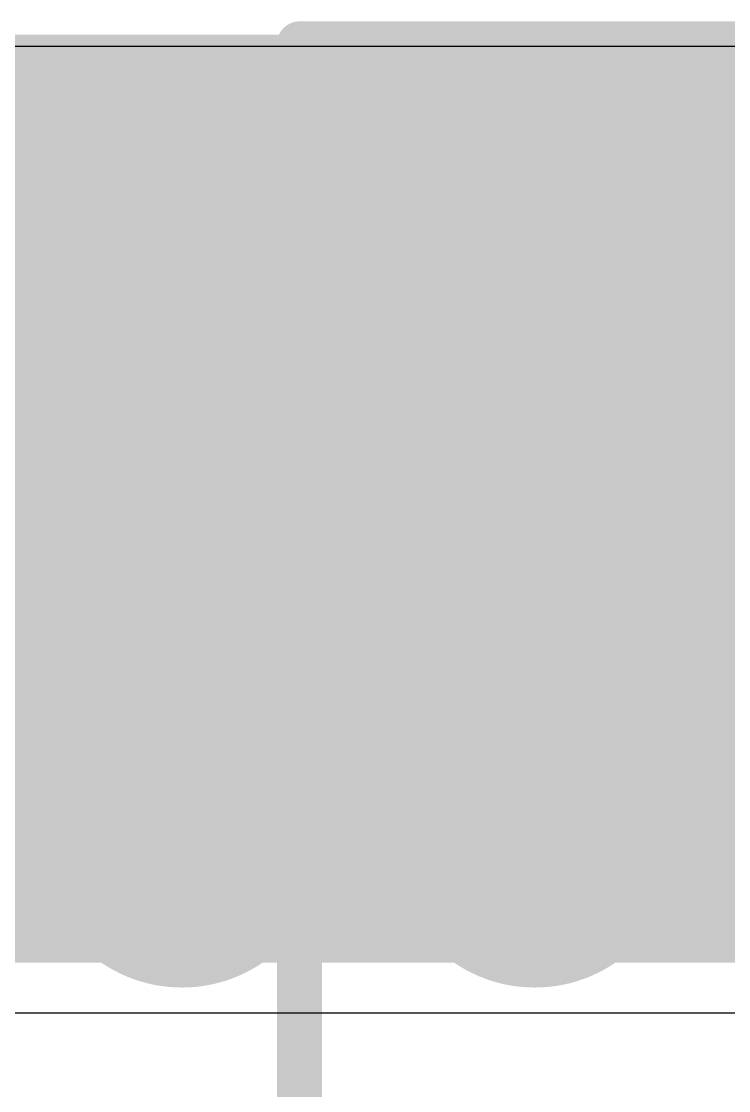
# Model space of a CAD drawing. Header units: inches. Extents: x -4 to 5258, y -4 to 5281.
# Drawn here: x 70.502 to 72.487, y 24.341 to 27.341 of the extents above; entities that cross this region are included whole.
import ezdxf

# ---------------------------------------------------------------- set-up
doc = ezdxf.new("R2010")
doc.units = ezdxf.units.IN
for name, color, linetype in [('Bottom Layer', 5, 'Continuous'), ('Bottom Solder', 6, 'Continuous'), ('Drill Drawing', 1, 'Continuous'), ('Layer 1', 16, 'Continuous'), ('Layer 2', 76, 'Continuous'), ('Top Layer', 1, 'Continuous'), ('Top Overlay', 2, 'Continuous'), ('Top Paste', 8, 'Continuous'), ('Top Solder', 216, 'Continuous'), ('Via Holes', 16, 'Continuous')]:
    doc.layers.add(name, color=color, linetype=linetype)

# ---------------------------------------------------------------- blocks, each defined once
blk = doc.blocks.new('RES_2010_67')
at = {"layer": 'Top Layer'}
blk.add_hatch(color=1, dxfattribs=at).paths.add_polyline_path([(-2.8, 1.4), (-1.9, 1.4), (-1.9, -1.4), (-2.8, -1.4)])
at = {"layer": 'Top Paste'}
blk.add_hatch(color=8, dxfattribs=at).paths.add_polyline_path([(-2.8, 1.4), (-1.9, 1.4), (-1.9, -1.4), (-2.8, -1.4)])
at = {"layer": 'Top Solder'}
blk.add_hatch(color=216, dxfattribs=at).paths.add_polyline_path([(-2.9016, 1.5016), (-1.7984, 1.5016), (-1.7984, -1.5016), (-2.9016, -1.5016)])
at = {"layer": 'Top Overlay'}
for points in [[(-2.921, -1.524, 0.127, 0.127, 0), (-2.921, 1.524, 0.127, 0.127, 0)], [(2.921, -1.524, 0.127, 0.127, 0), (-2.921, -1.524, 0.127, 0.127, 0)]]:
    blk.add_lwpolyline(points, format="xyseb", dxfattribs=at)
blk.add_lwpolyline([(-2.9527, -1.524, 0.0635, 0.0635, 1), (-2.8893, -1.524, 0.0635, 0.0635, 1)], format="xyseb", close=True, dxfattribs=at)
blk.add_lwpolyline([(-2.9527, -1.524, 0.0635, 0.0635, 1), (-2.8893, -1.524, 0.0635, 0.0635, 1)], format="xyseb", close=True, dxfattribs=at)

msp = doc.modelspace()

# ---------------------------------------------------------------- hatches: boundary and pattern name
at = {"layer": 'Bottom Layer'}
h = msp.add_hatch(color=5, dxfattribs=at)
edge = h.paths.add_edge_path()
edge.add_arc((70.9525, 26.7589), 0.3, 0, 360)
h = msp.add_hatch(color=5, dxfattribs=at)
edge = h.paths.add_edge_path()
edge.add_arc((70.9525, 25.8953), 0.3, 0, 360)
h = msp.add_hatch(color=5, dxfattribs=at)
edge = h.paths.add_edge_path()
edge.add_arc((71.9431, 25.8953), 0.3, 0, 360)
h = msp.add_hatch(color=5, dxfattribs=at)
edge = h.paths.add_edge_path()
edge.add_arc((70.9525, 25.0317), 0.3, 0, 360)
h = msp.add_hatch(color=5, dxfattribs=at)
edge = h.paths.add_edge_path()
edge.add_arc((71.9431, 25.0317), 0.3, 0, 360)
at = {"layer": 'Bottom Solder'}
h = msp.add_hatch(color=6, dxfattribs=at)
edge = h.paths.add_edge_path()
edge.add_arc((70.9525, 26.7589), 0.4016, 0, 360)
h = msp.add_hatch(color=6, dxfattribs=at)
edge = h.paths.add_edge_path()
edge.add_arc((70.9525, 25.8953), 0.4016, 0, 360)
h = msp.add_hatch(color=6, dxfattribs=at)
edge = h.paths.add_edge_path()
edge.add_arc((71.9431, 25.8953), 0.4016, 0, 360)
h = msp.add_hatch(color=6, dxfattribs=at)
edge = h.paths.add_edge_path()
edge.add_arc((70.9525, 25.0317), 0.4016, 0, 360)
h = msp.add_hatch(color=6, dxfattribs=at)
edge = h.paths.add_edge_path()
edge.add_arc((71.9431, 25.0317), 0.4016, 0, 360)
at = {"layer": 'Layer 1'}
h = msp.add_hatch(color=16, dxfattribs=at)
edge = h.paths.add_edge_path()
edge.add_arc((70.9525, 26.7589), 0.3, 0, 360)
h = msp.add_hatch(color=16, dxfattribs=at)
edge = h.paths.add_edge_path()
edge.add_arc((70.9525, 25.8953), 0.3, 0, 360)
h = msp.add_hatch(color=16, dxfattribs=at)
edge = h.paths.add_edge_path()
edge.add_arc((71.9431, 25.8953), 0.3, 0, 360)
h = msp.add_hatch(color=16, dxfattribs=at)
edge = h.paths.add_edge_path()
edge.add_arc((70.9525, 25.0317), 0.3, 0, 360)
h = msp.add_hatch(color=16, dxfattribs=at)
edge = h.paths.add_edge_path()
edge.add_arc((71.9431, 25.0317), 0.3, 0, 360)
at = {"layer": 'Layer 2'}
h = msp.add_hatch(color=76, dxfattribs=at)
edge = h.paths.add_edge_path()
edge.add_arc((70.9525, 26.7589), 0.3, 0, 360)
h = msp.add_hatch(color=76, dxfattribs=at)
edge = h.paths.add_edge_path()
edge.add_arc((70.9525, 25.8953), 0.3, 0, 360)
h = msp.add_hatch(color=76, dxfattribs=at)
edge = h.paths.add_edge_path()
edge.add_arc((71.9431, 25.8953), 0.3, 0, 360)
h = msp.add_hatch(color=76, dxfattribs=at)
edge = h.paths.add_edge_path()
edge.add_arc((70.9525, 25.0317), 0.3, 0, 360)
h = msp.add_hatch(color=76, dxfattribs=at)
edge = h.paths.add_edge_path()
edge.add_arc((71.9431, 25.0317), 0.3, 0, 360)
at = {"layer": 'Top Layer'}
msp.add_hatch(color=1, dxfattribs=at).paths.add_polyline_path([(75.4327, 27.3033), (70.1927, 27.3033), (70.1927, 24.7002), (75.4327, 24.7002)])
h = msp.add_hatch(color=1, dxfattribs=at)
edge = h.paths.add_edge_path()
edge.add_arc((70.9525, 26.7589), 0.3, 0, 360)
h = msp.add_hatch(color=1, dxfattribs=at)
edge = h.paths.add_edge_path()
edge.add_arc((70.9525, 25.8953), 0.3, 0, 360)
h = msp.add_hatch(color=1, dxfattribs=at)
edge = h.paths.add_edge_path()
edge.add_arc((71.9431, 25.8953), 0.3, 0, 360)
h = msp.add_hatch(color=1, dxfattribs=at)
edge = h.paths.add_edge_path()
edge.add_arc((70.9525, 25.0317), 0.3, 0, 360)
h = msp.add_hatch(color=1, dxfattribs=at)
edge = h.paths.add_edge_path()
edge.add_arc((71.9431, 25.0317), 0.3, 0, 360)
at = {"layer": 'Top Solder'}
h = msp.add_hatch(color=216, dxfattribs=at)
edge = h.paths.add_edge_path()
edge.add_arc((70.9525, 26.7589), 0.4016, 0, 360)
h = msp.add_hatch(color=216, dxfattribs=at)
edge = h.paths.add_edge_path()
edge.add_arc((70.9525, 25.8953), 0.4016, 0, 360)
h = msp.add_hatch(color=216, dxfattribs=at)
edge = h.paths.add_edge_path()
edge.add_arc((71.9431, 25.8953), 0.4016, 0, 360)
h = msp.add_hatch(color=216, dxfattribs=at)
edge = h.paths.add_edge_path()
edge.add_arc((70.9525, 25.0317), 0.4016, 0, 360)
h = msp.add_hatch(color=216, dxfattribs=at)
edge = h.paths.add_edge_path()
edge.add_arc((71.9431, 25.0317), 0.4016, 0, 360)
at = {"layer": 'Via Holes'}
h = msp.add_hatch(color=7, dxfattribs=at)
edge = h.paths.add_edge_path()
edge.add_arc((70.9525, 26.7589), 0.15, 0, 360)
h = msp.add_hatch(color=7, dxfattribs=at)
edge = h.paths.add_edge_path()
edge.add_arc((70.9525, 25.8953), 0.15, 0, 360)
h = msp.add_hatch(color=7, dxfattribs=at)
edge = h.paths.add_edge_path()
edge.add_arc((71.9431, 25.8953), 0.15, 0, 360)
h = msp.add_hatch(color=7, dxfattribs=at)
edge = h.paths.add_edge_path()
edge.add_arc((70.9525, 25.0317), 0.15, 0, 360)
h = msp.add_hatch(color=7, dxfattribs=at)
edge = h.paths.add_edge_path()
edge.add_arc((71.9431, 25.0317), 0.15, 0, 360)

# ---------------------------------------------------------------- linework, layer by layer
at = {"layer": 'Drill Drawing'}
for points in [[(70.8255, 26.8859, 0.0508, 0.0508, 0), (70.8255, 27.0129, 0.0508, 0.0508, 0)], [(70.8255, 27.0129, 0.0508, 0.0508, 0), (71.0795, 27.0129, 0.0508, 0.0508, 0)], [(71.0795, 26.8859, 0.0508, 0.0508, 0), (71.0795, 27.0129, 0.0508, 0.0508, 0)], [(70.6985, 26.6319, 0.0508, 0.0508, 0), (70.6985, 26.8859, 0.0508, 0.0508, 0)], [(70.6985, 26.8859, 0.0508, 0.0508, 0), (70.8255, 26.8859, 0.0508, 0.0508, 0)], [(70.8763, 26.8351, 0.0508, 0.0508, 0), (70.8763, 26.9113, 0.0508, 0.0508, 0)], [(70.8763, 26.9113, 0.0508, 0.0508, 0), (71.0287, 26.9113, 0.0508, 0.0508, 0)], [(71.0287, 26.8351, 0.0508, 0.0508, 0), (71.0287, 26.9113, 0.0508, 0.0508, 0)], [(71.0795, 26.8859, 0.0508, 0.0508, 0), (71.2065, 26.8859, 0.0508, 0.0508, 0)], [(71.2065, 26.6319, 0.0508, 0.0508, 0), (71.2065, 26.8859, 0.0508, 0.0508, 0)], [(70.8001, 26.6827, 0.0508, 0.0508, 0), (70.8001, 26.8351, 0.0508, 0.0508, 0)], [(70.8001, 26.8351, 0.0508, 0.0508, 0), (70.8763, 26.8351, 0.0508, 0.0508, 0)], [(71.0287, 26.8351, 0.0508, 0.0508, 0), (71.1049, 26.8351, 0.0508, 0.0508, 0)], [(71.1049, 26.6827, 0.0508, 0.0508, 0), (71.1049, 26.8351, 0.0508, 0.0508, 0)], [(70.8001, 26.6827, 0.0508, 0.0508, 0), (70.8763, 26.6827, 0.0508, 0.0508, 0)], [(70.8763, 26.6065, 0.0508, 0.0508, 0), (70.8763, 26.6827, 0.0508, 0.0508, 0)], [(71.0287, 26.6827, 0.0508, 0.0508, 0), (71.1049, 26.6827, 0.0508, 0.0508, 0)], [(71.0287, 26.6065, 0.0508, 0.0508, 0), (71.0287, 26.6827, 0.0508, 0.0508, 0)], [(70.6985, 26.6319, 0.0508, 0.0508, 0), (70.8255, 26.6319, 0.0508, 0.0508, 0)], [(70.8255, 26.5049, 0.0508, 0.0508, 0), (70.8255, 26.6319, 0.0508, 0.0508, 0)], [(71.0795, 26.6319, 0.0508, 0.0508, 0), (71.2065, 26.6319, 0.0508, 0.0508, 0)], [(71.0795, 26.5049, 0.0508, 0.0508, 0), (71.0795, 26.6319, 0.0508, 0.0508, 0)], [(70.8763, 26.6065, 0.0508, 0.0508, 0), (71.0287, 26.6065, 0.0508, 0.0508, 0)], [(70.8255, 26.5049, 0.0508, 0.0508, 0), (71.0795, 26.5049, 0.0508, 0.0508, 0)], [(70.8255, 26.0223, 0.0508, 0.0508, 0), (70.8255, 26.1493, 0.0508, 0.0508, 0)], [(70.8255, 26.1493, 0.0508, 0.0508, 0), (71.0795, 26.1493, 0.0508, 0.0508, 0)], [(71.0795, 26.0223, 0.0508, 0.0508, 0), (71.0795, 26.1493, 0.0508, 0.0508, 0)], [(71.8161, 26.0223, 0.0508, 0.0508, 0), (71.8161, 26.1493, 0.0508, 0.0508, 0)], [(71.8161, 26.1493, 0.0508, 0.0508, 0), (72.0701, 26.1493, 0.0508, 0.0508, 0)], [(72.0701, 26.0223, 0.0508, 0.0508, 0), (72.0701, 26.1493, 0.0508, 0.0508, 0)], [(70.8763, 25.9715, 0.0508, 0.0508, 0), (70.8763, 26.0477, 0.0508, 0.0508, 0)], [(70.8763, 26.0477, 0.0508, 0.0508, 0), (71.0287, 26.0477, 0.0508, 0.0508, 0)], [(71.0287, 25.9715, 0.0508, 0.0508, 0), (71.0287, 26.0477, 0.0508, 0.0508, 0)], [(71.8669, 25.9715, 0.0508, 0.0508, 0), (71.8669, 26.0477, 0.0508, 0.0508, 0)], [(71.8669, 26.0477, 0.0508, 0.0508, 0), (72.0193, 26.0477, 0.0508, 0.0508, 0)], [(72.0193, 25.9715, 0.0508, 0.0508, 0), (72.0193, 26.0477, 0.0508, 0.0508, 0)], [(70.6985, 25.7683, 0.0508, 0.0508, 0), (70.6985, 26.0223, 0.0508, 0.0508, 0)], [(70.6985, 26.0223, 0.0508, 0.0508, 0), (70.8255, 26.0223, 0.0508, 0.0508, 0)], [(71.0795, 26.0223, 0.0508, 0.0508, 0), (71.2065, 26.0223, 0.0508, 0.0508, 0)], [(71.2065, 25.7683, 0.0508, 0.0508, 0), (71.2065, 26.0223, 0.0508, 0.0508, 0)], [(71.6891, 25.7683, 0.0508, 0.0508, 0), (71.6891, 26.0223, 0.0508, 0.0508, 0)], [(71.6891, 26.0223, 0.0508, 0.0508, 0), (71.8161, 26.0223, 0.0508, 0.0508, 0)], [(72.0701, 26.0223, 0.0508, 0.0508, 0), (72.1971, 26.0223, 0.0508, 0.0508, 0)], [(72.1971, 25.7683, 0.0508, 0.0508, 0), (72.1971, 26.0223, 0.0508, 0.0508, 0)], [(70.8001, 25.8191, 0.0508, 0.0508, 0), (70.8001, 25.9715, 0.0508, 0.0508, 0)], [(70.8001, 25.9715, 0.0508, 0.0508, 0), (70.8763, 25.9715, 0.0508, 0.0508, 0)], [(71.0287, 25.9715, 0.0508, 0.0508, 0), (71.1049, 25.9715, 0.0508, 0.0508, 0)], [(71.1049, 25.8191, 0.0508, 0.0508, 0), (71.1049, 25.9715, 0.0508, 0.0508, 0)], [(71.7907, 25.8191, 0.0508, 0.0508, 0), (71.7907, 25.9715, 0.0508, 0.0508, 0)], [(71.7907, 25.9715, 0.0508, 0.0508, 0), (71.8669, 25.9715, 0.0508, 0.0508, 0)], [(72.0193, 25.9715, 0.0508, 0.0508, 0), (72.0955, 25.9715, 0.0508, 0.0508, 0)], [(72.0955, 25.8191, 0.0508, 0.0508, 0), (72.0955, 25.9715, 0.0508, 0.0508, 0)], [(70.8001, 25.8191, 0.0508, 0.0508, 0), (70.8763, 25.8191, 0.0508, 0.0508, 0)], [(70.8763, 25.7429, 0.0508, 0.0508, 0), (70.8763, 25.8191, 0.0508, 0.0508, 0)], [(71.0287, 25.8191, 0.0508, 0.0508, 0), (71.1049, 25.8191, 0.0508, 0.0508, 0)], [(71.0287, 25.7429, 0.0508, 0.0508, 0), (71.0287, 25.8191, 0.0508, 0.0508, 0)], [(71.7907, 25.8191, 0.0508, 0.0508, 0), (71.8669, 25.8191, 0.0508, 0.0508, 0)], [(71.8669, 25.7429, 0.0508, 0.0508, 0), (71.8669, 25.8191, 0.0508, 0.0508, 0)], [(72.0193, 25.8191, 0.0508, 0.0508, 0), (72.0955, 25.8191, 0.0508, 0.0508, 0)], [(72.0193, 25.7429, 0.0508, 0.0508, 0), (72.0193, 25.8191, 0.0508, 0.0508, 0)], [(70.6985, 25.7683, 0.0508, 0.0508, 0), (70.8255, 25.7683, 0.0508, 0.0508, 0)], [(70.8255, 25.6413, 0.0508, 0.0508, 0), (70.8255, 25.7683, 0.0508, 0.0508, 0)], [(71.0795, 25.7683, 0.0508, 0.0508, 0), (71.2065, 25.7683, 0.0508, 0.0508, 0)], [(71.0795, 25.6413, 0.0508, 0.0508, 0), (71.0795, 25.7683, 0.0508, 0.0508, 0)], [(71.6891, 25.7683, 0.0508, 0.0508, 0), (71.8161, 25.7683, 0.0508, 0.0508, 0)], [(71.8161, 25.6413, 0.0508, 0.0508, 0), (71.8161, 25.7683, 0.0508, 0.0508, 0)], [(72.0701, 25.7683, 0.0508, 0.0508, 0), (72.1971, 25.7683, 0.0508, 0.0508, 0)], [(72.0701, 25.6413, 0.0508, 0.0508, 0), (72.0701, 25.7683, 0.0508, 0.0508, 0)], [(70.8763, 25.7429, 0.0508, 0.0508, 0), (71.0287, 25.7429, 0.0508, 0.0508, 0)], [(71.8669, 25.7429, 0.0508, 0.0508, 0), (72.0193, 25.7429, 0.0508, 0.0508, 0)], [(70.8255, 25.6413, 0.0508, 0.0508, 0), (71.0795, 25.6413, 0.0508, 0.0508, 0)], [(71.8161, 25.6413, 0.0508, 0.0508, 0), (72.0701, 25.6413, 0.0508, 0.0508, 0)], [(70.8255, 25.1587, 0.0508, 0.0508, 0), (70.8255, 25.2857, 0.0508, 0.0508, 0)], [(70.8255, 25.2857, 0.0508, 0.0508, 0), (71.0795, 25.2857, 0.0508, 0.0508, 0)], [(71.0795, 25.1587, 0.0508, 0.0508, 0), (71.0795, 25.2857, 0.0508, 0.0508, 0)], [(71.8161, 25.1587, 0.0508, 0.0508, 0), (71.8161, 25.2857, 0.0508, 0.0508, 0)], [(71.8161, 25.2857, 0.0508, 0.0508, 0), (72.0701, 25.2857, 0.0508, 0.0508, 0)], [(72.0701, 25.1587, 0.0508, 0.0508, 0), (72.0701, 25.2857, 0.0508, 0.0508, 0)], [(70.8763, 25.1079, 0.0508, 0.0508, 0), (70.8763, 25.1841, 0.0508, 0.0508, 0)], [(70.8763, 25.1841, 0.0508, 0.0508, 0), (71.0287, 25.1841, 0.0508, 0.0508, 0)], [(71.0287, 25.1079, 0.0508, 0.0508, 0), (71.0287, 25.1841, 0.0508, 0.0508, 0)], [(71.8669, 25.1079, 0.0508, 0.0508, 0), (71.8669, 25.1841, 0.0508, 0.0508, 0)], [(71.8669, 25.1841, 0.0508, 0.0508, 0), (72.0193, 25.1841, 0.0508, 0.0508, 0)], [(72.0193, 25.1079, 0.0508, 0.0508, 0), (72.0193, 25.1841, 0.0508, 0.0508, 0)], [(70.6985, 24.9047, 0.0508, 0.0508, 0), (70.6985, 25.1587, 0.0508, 0.0508, 0)], [(70.6985, 25.1587, 0.0508, 0.0508, 0), (70.8255, 25.1587, 0.0508, 0.0508, 0)], [(71.0795, 25.1587, 0.0508, 0.0508, 0), (71.2065, 25.1587, 0.0508, 0.0508, 0)], [(71.2065, 24.9047, 0.0508, 0.0508, 0), (71.2065, 25.1587, 0.0508, 0.0508, 0)], [(71.6891, 24.9047, 0.0508, 0.0508, 0), (71.6891, 25.1587, 0.0508, 0.0508, 0)], [(71.6891, 25.1587, 0.0508, 0.0508, 0), (71.8161, 25.1587, 0.0508, 0.0508, 0)], [(72.0701, 25.1587, 0.0508, 0.0508, 0), (72.1971, 25.1587, 0.0508, 0.0508, 0)], [(72.1971, 24.9047, 0.0508, 0.0508, 0), (72.1971, 25.1587, 0.0508, 0.0508, 0)], [(70.8001, 24.9555, 0.0508, 0.0508, 0), (70.8001, 25.1079, 0.0508, 0.0508, 0)], [(70.8001, 25.1079, 0.0508, 0.0508, 0), (70.8763, 25.1079, 0.0508, 0.0508, 0)], [(71.0287, 25.1079, 0.0508, 0.0508, 0), (71.1049, 25.1079, 0.0508, 0.0508, 0)], [(71.1049, 24.9555, 0.0508, 0.0508, 0), (71.1049, 25.1079, 0.0508, 0.0508, 0)], [(71.7907, 24.9555, 0.0508, 0.0508, 0), (71.7907, 25.1079, 0.0508, 0.0508, 0)], [(71.7907, 25.1079, 0.0508, 0.0508, 0), (71.8669, 25.1079, 0.0508, 0.0508, 0)], [(72.0193, 25.1079, 0.0508, 0.0508, 0), (72.0955, 25.1079, 0.0508, 0.0508, 0)], [(72.0955, 24.9555, 0.0508, 0.0508, 0), (72.0955, 25.1079, 0.0508, 0.0508, 0)], [(70.8001, 24.9555, 0.0508, 0.0508, 0), (70.8763, 24.9555, 0.0508, 0.0508, 0)], [(70.8763, 24.8793, 0.0508, 0.0508, 0), (70.8763, 24.9555, 0.0508, 0.0508, 0)], [(71.0287, 24.9555, 0.0508, 0.0508, 0), (71.1049, 24.9555, 0.0508, 0.0508, 0)], [(71.0287, 24.8793, 0.0508, 0.0508, 0), (71.0287, 24.9555, 0.0508, 0.0508, 0)], [(71.7907, 24.9555, 0.0508, 0.0508, 0), (71.8669, 24.9555, 0.0508, 0.0508, 0)], [(71.8669, 24.8793, 0.0508, 0.0508, 0), (71.8669, 24.9555, 0.0508, 0.0508, 0)], [(72.0193, 24.9555, 0.0508, 0.0508, 0), (72.0955, 24.9555, 0.0508, 0.0508, 0)], [(72.0193, 24.8793, 0.0508, 0.0508, 0), (72.0193, 24.9555, 0.0508, 0.0508, 0)], [(70.6985, 24.9047, 0.0508, 0.0508, 0), (70.8255, 24.9047, 0.0508, 0.0508, 0)], [(70.8255, 24.7777, 0.0508, 0.0508, 0), (70.8255, 24.9047, 0.0508, 0.0508, 0)], [(71.0795, 24.9047, 0.0508, 0.0508, 0), (71.2065, 24.9047, 0.0508, 0.0508, 0)], [(71.0795, 24.7777, 0.0508, 0.0508, 0), (71.0795, 24.9047, 0.0508, 0.0508, 0)], [(71.6891, 24.9047, 0.0508, 0.0508, 0), (71.8161, 24.9047, 0.0508, 0.0508, 0)], [(71.8161, 24.7777, 0.0508, 0.0508, 0), (71.8161, 24.9047, 0.0508, 0.0508, 0)], [(72.0701, 24.9047, 0.0508, 0.0508, 0), (72.1971, 24.9047, 0.0508, 0.0508, 0)], [(72.0701, 24.7777, 0.0508, 0.0508, 0), (72.0701, 24.9047, 0.0508, 0.0508, 0)], [(70.8763, 24.8793, 0.0508, 0.0508, 0), (71.0287, 24.8793, 0.0508, 0.0508, 0)], [(71.8669, 24.8793, 0.0508, 0.0508, 0), (72.0193, 24.8793, 0.0508, 0.0508, 0)], [(70.8255, 24.7777, 0.0508, 0.0508, 0), (71.0795, 24.7777, 0.0508, 0.0508, 0)], [(71.8161, 24.7777, 0.0508, 0.0508, 0), (72.0701, 24.7777, 0.0508, 0.0508, 0)]]:
    msp.add_lwpolyline(points, format="xyseb", dxfattribs=at)
for points in [[(70.8128, 27.0129, 0.0254, 0.0254, 1), (70.8382, 27.0129, 0.0254, 0.0254, 1)], [(70.8128, 27.0129, 0.0254, 0.0254, 1), (70.8382, 27.0129, 0.0254, 0.0254, 1)], [(71.0668, 27.0129, 0.0254, 0.0254, 1), (71.0922, 27.0129, 0.0254, 0.0254, 1)], [(71.0668, 27.0129, 0.0254, 0.0254, 1), (71.0922, 27.0129, 0.0254, 0.0254, 1)], [(70.6858, 26.8859, 0.0254, 0.0254, 1), (70.7112, 26.8859, 0.0254, 0.0254, 1)], [(70.6858, 26.8859, 0.0254, 0.0254, 1), (70.7112, 26.8859, 0.0254, 0.0254, 1)], [(70.8128, 26.8859, 0.0254, 0.0254, 1), (70.8382, 26.8859, 0.0254, 0.0254, 1)], [(70.8128, 26.8859, 0.0254, 0.0254, 1), (70.8382, 26.8859, 0.0254, 0.0254, 1)], [(70.8636, 26.9113, 0.0254, 0.0254, 1), (70.889, 26.9113, 0.0254, 0.0254, 1)], [(70.8636, 26.9113, 0.0254, 0.0254, 1), (70.889, 26.9113, 0.0254, 0.0254, 1)], [(71.016, 26.9113, 0.0254, 0.0254, 1), (71.0414, 26.9113, 0.0254, 0.0254, 1)], [(71.016, 26.9113, 0.0254, 0.0254, 1), (71.0414, 26.9113, 0.0254, 0.0254, 1)], [(71.0668, 26.8859, 0.0254, 0.0254, 1), (71.0922, 26.8859, 0.0254, 0.0254, 1)], [(71.0668, 26.8859, 0.0254, 0.0254, 1), (71.0922, 26.8859, 0.0254, 0.0254, 1)], [(71.1938, 26.8859, 0.0254, 0.0254, 1), (71.2192, 26.8859, 0.0254, 0.0254, 1)], [(71.1938, 26.8859, 0.0254, 0.0254, 1), (71.2192, 26.8859, 0.0254, 0.0254, 1)], [(70.7874, 26.8351, 0.0254, 0.0254, 1), (70.8128, 26.8351, 0.0254, 0.0254, 1)], [(70.7874, 26.8351, 0.0254, 0.0254, 1), (70.8128, 26.8351, 0.0254, 0.0254, 1)], [(70.8636, 26.8351, 0.0254, 0.0254, 1), (70.889, 26.8351, 0.0254, 0.0254, 1)], [(70.8636, 26.8351, 0.0254, 0.0254, 1), (70.889, 26.8351, 0.0254, 0.0254, 1)], [(71.016, 26.8351, 0.0254, 0.0254, 1), (71.0414, 26.8351, 0.0254, 0.0254, 1)], [(71.016, 26.8351, 0.0254, 0.0254, 1), (71.0414, 26.8351, 0.0254, 0.0254, 1)], [(71.0922, 26.8351, 0.0254, 0.0254, 1), (71.1176, 26.8351, 0.0254, 0.0254, 1)], [(71.0922, 26.8351, 0.0254, 0.0254, 1), (71.1176, 26.8351, 0.0254, 0.0254, 1)], [(70.7874, 26.6827, 0.0254, 0.0254, 1), (70.8128, 26.6827, 0.0254, 0.0254, 1)], [(70.7874, 26.6827, 0.0254, 0.0254, 1), (70.8128, 26.6827, 0.0254, 0.0254, 1)], [(70.8636, 26.6827, 0.0254, 0.0254, 1), (70.889, 26.6827, 0.0254, 0.0254, 1)], [(70.8636, 26.6827, 0.0254, 0.0254, 1), (70.889, 26.6827, 0.0254, 0.0254, 1)], [(71.016, 26.6827, 0.0254, 0.0254, 1), (71.0414, 26.6827, 0.0254, 0.0254, 1)], [(71.016, 26.6827, 0.0254, 0.0254, 1), (71.0414, 26.6827, 0.0254, 0.0254, 1)], [(71.0922, 26.6827, 0.0254, 0.0254, 1), (71.1176, 26.6827, 0.0254, 0.0254, 1)], [(71.0922, 26.6827, 0.0254, 0.0254, 1), (71.1176, 26.6827, 0.0254, 0.0254, 1)], [(70.6858, 26.6319, 0.0254, 0.0254, 1), (70.7112, 26.6319, 0.0254, 0.0254, 1)], [(70.6858, 26.6319, 0.0254, 0.0254, 1), (70.7112, 26.6319, 0.0254, 0.0254, 1)], [(70.8128, 26.6319, 0.0254, 0.0254, 1), (70.8382, 26.6319, 0.0254, 0.0254, 1)], [(70.8128, 26.6319, 0.0254, 0.0254, 1), (70.8382, 26.6319, 0.0254, 0.0254, 1)], [(71.0668, 26.6319, 0.0254, 0.0254, 1), (71.0922, 26.6319, 0.0254, 0.0254, 1)], [(71.0668, 26.6319, 0.0254, 0.0254, 1), (71.0922, 26.6319, 0.0254, 0.0254, 1)], [(71.1938, 26.6319, 0.0254, 0.0254, 1), (71.2192, 26.6319, 0.0254, 0.0254, 1)], [(71.1938, 26.6319, 0.0254, 0.0254, 1), (71.2192, 26.6319, 0.0254, 0.0254, 1)], [(70.8636, 26.6065, 0.0254, 0.0254, 1), (70.889, 26.6065, 0.0254, 0.0254, 1)], [(70.8636, 26.6065, 0.0254, 0.0254, 1), (70.889, 26.6065, 0.0254, 0.0254, 1)], [(71.016, 26.6065, 0.0254, 0.0254, 1), (71.0414, 26.6065, 0.0254, 0.0254, 1)], [(71.016, 26.6065, 0.0254, 0.0254, 1), (71.0414, 26.6065, 0.0254, 0.0254, 1)], [(70.8128, 26.5049, 0.0254, 0.0254, 1), (70.8382, 26.5049, 0.0254, 0.0254, 1)], [(70.8128, 26.5049, 0.0254, 0.0254, 1), (70.8382, 26.5049, 0.0254, 0.0254, 1)], [(71.0668, 26.5049, 0.0254, 0.0254, 1), (71.0922, 26.5049, 0.0254, 0.0254, 1)], [(71.0668, 26.5049, 0.0254, 0.0254, 1), (71.0922, 26.5049, 0.0254, 0.0254, 1)], [(70.8128, 26.1493, 0.0254, 0.0254, 1), (70.8382, 26.1493, 0.0254, 0.0254, 1)], [(70.8128, 26.1493, 0.0254, 0.0254, 1), (70.8382, 26.1493, 0.0254, 0.0254, 1)], [(71.0668, 26.1493, 0.0254, 0.0254, 1), (71.0922, 26.1493, 0.0254, 0.0254, 1)], [(71.0668, 26.1493, 0.0254, 0.0254, 1), (71.0922, 26.1493, 0.0254, 0.0254, 1)], [(71.8034, 26.1493, 0.0254, 0.0254, 1), (71.8288, 26.1493, 0.0254, 0.0254, 1)], [(71.8034, 26.1493, 0.0254, 0.0254, 1), (71.8288, 26.1493, 0.0254, 0.0254, 1)], [(72.0574, 26.1493, 0.0254, 0.0254, 1), (72.0828, 26.1493, 0.0254, 0.0254, 1)], [(72.0574, 26.1493, 0.0254, 0.0254, 1), (72.0828, 26.1493, 0.0254, 0.0254, 1)], [(70.8636, 26.0477, 0.0254, 0.0254, 1), (70.889, 26.0477, 0.0254, 0.0254, 1)], [(70.8636, 26.0477, 0.0254, 0.0254, 1), (70.889, 26.0477, 0.0254, 0.0254, 1)], [(71.016, 26.0477, 0.0254, 0.0254, 1), (71.0414, 26.0477, 0.0254, 0.0254, 1)], [(71.016, 26.0477, 0.0254, 0.0254, 1), (71.0414, 26.0477, 0.0254, 0.0254, 1)], [(71.8542, 26.0477, 0.0254, 0.0254, 1), (71.8796, 26.0477, 0.0254, 0.0254, 1)], [(71.8542, 26.0477, 0.0254, 0.0254, 1), (71.8796, 26.0477, 0.0254, 0.0254, 1)], [(72.0066, 26.0477, 0.0254, 0.0254, 1), (72.032, 26.0477, 0.0254, 0.0254, 1)], [(72.0066, 26.0477, 0.0254, 0.0254, 1), (72.032, 26.0477, 0.0254, 0.0254, 1)], [(70.6858, 26.0223, 0.0254, 0.0254, 1), (70.7112, 26.0223, 0.0254, 0.0254, 1)], [(70.6858, 26.0223, 0.0254, 0.0254, 1), (70.7112, 26.0223, 0.0254, 0.0254, 1)], [(70.8128, 26.0223, 0.0254, 0.0254, 1), (70.8382, 26.0223, 0.0254, 0.0254, 1)], [(70.8128, 26.0223, 0.0254, 0.0254, 1), (70.8382, 26.0223, 0.0254, 0.0254, 1)], [(71.0668, 26.0223, 0.0254, 0.0254, 1), (71.0922, 26.0223, 0.0254, 0.0254, 1)], [(71.0668, 26.0223, 0.0254, 0.0254, 1), (71.0922, 26.0223, 0.0254, 0.0254, 1)], [(71.1938, 26.0223, 0.0254, 0.0254, 1), (71.2192, 26.0223, 0.0254, 0.0254, 1)], [(71.1938, 26.0223, 0.0254, 0.0254, 1), (71.2192, 26.0223, 0.0254, 0.0254, 1)], [(71.6764, 26.0223, 0.0254, 0.0254, 1), (71.7018, 26.0223, 0.0254, 0.0254, 1)], [(71.6764, 26.0223, 0.0254, 0.0254, 1), (71.7018, 26.0223, 0.0254, 0.0254, 1)], [(71.8034, 26.0223, 0.0254, 0.0254, 1), (71.8288, 26.0223, 0.0254, 0.0254, 1)], [(71.8034, 26.0223, 0.0254, 0.0254, 1), (71.8288, 26.0223, 0.0254, 0.0254, 1)], [(72.0574, 26.0223, 0.0254, 0.0254, 1), (72.0828, 26.0223, 0.0254, 0.0254, 1)], [(72.0574, 26.0223, 0.0254, 0.0254, 1), (72.0828, 26.0223, 0.0254, 0.0254, 1)], [(72.1844, 26.0223, 0.0254, 0.0254, 1), (72.2098, 26.0223, 0.0254, 0.0254, 1)], [(72.1844, 26.0223, 0.0254, 0.0254, 1), (72.2098, 26.0223, 0.0254, 0.0254, 1)], [(70.7874, 25.9715, 0.0254, 0.0254, 1), (70.8128, 25.9715, 0.0254, 0.0254, 1)], [(70.7874, 25.9715, 0.0254, 0.0254, 1), (70.8128, 25.9715, 0.0254, 0.0254, 1)], [(70.8636, 25.9715, 0.0254, 0.0254, 1), (70.889, 25.9715, 0.0254, 0.0254, 1)], [(70.8636, 25.9715, 0.0254, 0.0254, 1), (70.889, 25.9715, 0.0254, 0.0254, 1)], [(71.016, 25.9715, 0.0254, 0.0254, 1), (71.0414, 25.9715, 0.0254, 0.0254, 1)], [(71.016, 25.9715, 0.0254, 0.0254, 1), (71.0414, 25.9715, 0.0254, 0.0254, 1)], [(71.0922, 25.9715, 0.0254, 0.0254, 1), (71.1176, 25.9715, 0.0254, 0.0254, 1)], [(71.0922, 25.9715, 0.0254, 0.0254, 1), (71.1176, 25.9715, 0.0254, 0.0254, 1)], [(71.778, 25.9715, 0.0254, 0.0254, 1), (71.8034, 25.9715, 0.0254, 0.0254, 1)], [(71.778, 25.9715, 0.0254, 0.0254, 1), (71.8034, 25.9715, 0.0254, 0.0254, 1)], [(71.8542, 25.9715, 0.0254, 0.0254, 1), (71.8796, 25.9715, 0.0254, 0.0254, 1)], [(71.8542, 25.9715, 0.0254, 0.0254, 1), (71.8796, 25.9715, 0.0254, 0.0254, 1)], [(72.0066, 25.9715, 0.0254, 0.0254, 1), (72.032, 25.9715, 0.0254, 0.0254, 1)], [(72.0066, 25.9715, 0.0254, 0.0254, 1), (72.032, 25.9715, 0.0254, 0.0254, 1)], [(72.0828, 25.9715, 0.0254, 0.0254, 1), (72.1082, 25.9715, 0.0254, 0.0254, 1)], [(72.0828, 25.9715, 0.0254, 0.0254, 1), (72.1082, 25.9715, 0.0254, 0.0254, 1)], [(70.7874, 25.8191, 0.0254, 0.0254, 1), (70.8128, 25.8191, 0.0254, 0.0254, 1)], [(70.7874, 25.8191, 0.0254, 0.0254, 1), (70.8128, 25.8191, 0.0254, 0.0254, 1)], [(70.8636, 25.8191, 0.0254, 0.0254, 1), (70.889, 25.8191, 0.0254, 0.0254, 1)], [(70.8636, 25.8191, 0.0254, 0.0254, 1), (70.889, 25.8191, 0.0254, 0.0254, 1)], [(71.016, 25.8191, 0.0254, 0.0254, 1), (71.0414, 25.8191, 0.0254, 0.0254, 1)], [(71.016, 25.8191, 0.0254, 0.0254, 1), (71.0414, 25.8191, 0.0254, 0.0254, 1)], [(71.0922, 25.8191, 0.0254, 0.0254, 1), (71.1176, 25.8191, 0.0254, 0.0254, 1)], [(71.0922, 25.8191, 0.0254, 0.0254, 1), (71.1176, 25.8191, 0.0254, 0.0254, 1)], [(71.778, 25.8191, 0.0254, 0.0254, 1), (71.8034, 25.8191, 0.0254, 0.0254, 1)], [(71.778, 25.8191, 0.0254, 0.0254, 1), (71.8034, 25.8191, 0.0254, 0.0254, 1)], [(71.8542, 25.8191, 0.0254, 0.0254, 1), (71.8796, 25.8191, 0.0254, 0.0254, 1)], [(71.8542, 25.8191, 0.0254, 0.0254, 1), (71.8796, 25.8191, 0.0254, 0.0254, 1)], [(72.0066, 25.8191, 0.0254, 0.0254, 1), (72.032, 25.8191, 0.0254, 0.0254, 1)], [(72.0066, 25.8191, 0.0254, 0.0254, 1), (72.032, 25.8191, 0.0254, 0.0254, 1)], [(72.0828, 25.8191, 0.0254, 0.0254, 1), (72.1082, 25.8191, 0.0254, 0.0254, 1)], [(72.0828, 25.8191, 0.0254, 0.0254, 1), (72.1082, 25.8191, 0.0254, 0.0254, 1)], [(70.6858, 25.7683, 0.0254, 0.0254, 1), (70.7112, 25.7683, 0.0254, 0.0254, 1)], [(70.6858, 25.7683, 0.0254, 0.0254, 1), (70.7112, 25.7683, 0.0254, 0.0254, 1)], [(70.8128, 25.7683, 0.0254, 0.0254, 1), (70.8382, 25.7683, 0.0254, 0.0254, 1)], [(70.8128, 25.7683, 0.0254, 0.0254, 1), (70.8382, 25.7683, 0.0254, 0.0254, 1)], [(71.0668, 25.7683, 0.0254, 0.0254, 1), (71.0922, 25.7683, 0.0254, 0.0254, 1)], [(71.0668, 25.7683, 0.0254, 0.0254, 1), (71.0922, 25.7683, 0.0254, 0.0254, 1)], [(71.1938, 25.7683, 0.0254, 0.0254, 1), (71.2192, 25.7683, 0.0254, 0.0254, 1)], [(71.1938, 25.7683, 0.0254, 0.0254, 1), (71.2192, 25.7683, 0.0254, 0.0254, 1)], [(71.6764, 25.7683, 0.0254, 0.0254, 1), (71.7018, 25.7683, 0.0254, 0.0254, 1)], [(71.6764, 25.7683, 0.0254, 0.0254, 1), (71.7018, 25.7683, 0.0254, 0.0254, 1)], [(71.8034, 25.7683, 0.0254, 0.0254, 1), (71.8288, 25.7683, 0.0254, 0.0254, 1)], [(71.8034, 25.7683, 0.0254, 0.0254, 1), (71.8288, 25.7683, 0.0254, 0.0254, 1)], [(72.0574, 25.7683, 0.0254, 0.0254, 1), (72.0828, 25.7683, 0.0254, 0.0254, 1)], [(72.0574, 25.7683, 0.0254, 0.0254, 1), (72.0828, 25.7683, 0.0254, 0.0254, 1)], [(72.1844, 25.7683, 0.0254, 0.0254, 1), (72.2098, 25.7683, 0.0254, 0.0254, 1)], [(72.1844, 25.7683, 0.0254, 0.0254, 1), (72.2098, 25.7683, 0.0254, 0.0254, 1)], [(70.8636, 25.7429, 0.0254, 0.0254, 1), (70.889, 25.7429, 0.0254, 0.0254, 1)], [(70.8636, 25.7429, 0.0254, 0.0254, 1), (70.889, 25.7429, 0.0254, 0.0254, 1)], [(71.016, 25.7429, 0.0254, 0.0254, 1), (71.0414, 25.7429, 0.0254, 0.0254, 1)], [(71.016, 25.7429, 0.0254, 0.0254, 1), (71.0414, 25.7429, 0.0254, 0.0254, 1)], [(71.8542, 25.7429, 0.0254, 0.0254, 1), (71.8796, 25.7429, 0.0254, 0.0254, 1)], [(71.8542, 25.7429, 0.0254, 0.0254, 1), (71.8796, 25.7429, 0.0254, 0.0254, 1)], [(72.0066, 25.7429, 0.0254, 0.0254, 1), (72.032, 25.7429, 0.0254, 0.0254, 1)], [(72.0066, 25.7429, 0.0254, 0.0254, 1), (72.032, 25.7429, 0.0254, 0.0254, 1)], [(70.8128, 25.6413, 0.0254, 0.0254, 1), (70.8382, 25.6413, 0.0254, 0.0254, 1)], [(70.8128, 25.6413, 0.0254, 0.0254, 1), (70.8382, 25.6413, 0.0254, 0.0254, 1)], [(71.0668, 25.6413, 0.0254, 0.0254, 1), (71.0922, 25.6413, 0.0254, 0.0254, 1)], [(71.0668, 25.6413, 0.0254, 0.0254, 1), (71.0922, 25.6413, 0.0254, 0.0254, 1)], [(71.8034, 25.6413, 0.0254, 0.0254, 1), (71.8288, 25.6413, 0.0254, 0.0254, 1)], [(71.8034, 25.6413, 0.0254, 0.0254, 1), (71.8288, 25.6413, 0.0254, 0.0254, 1)], [(72.0574, 25.6413, 0.0254, 0.0254, 1), (72.0828, 25.6413, 0.0254, 0.0254, 1)], [(72.0574, 25.6413, 0.0254, 0.0254, 1), (72.0828, 25.6413, 0.0254, 0.0254, 1)], [(70.8128, 25.2857, 0.0254, 0.0254, 1), (70.8382, 25.2857, 0.0254, 0.0254, 1)], [(70.8128, 25.2857, 0.0254, 0.0254, 1), (70.8382, 25.2857, 0.0254, 0.0254, 1)], [(71.0668, 25.2857, 0.0254, 0.0254, 1), (71.0922, 25.2857, 0.0254, 0.0254, 1)], [(71.0668, 25.2857, 0.0254, 0.0254, 1), (71.0922, 25.2857, 0.0254, 0.0254, 1)], [(71.8034, 25.2857, 0.0254, 0.0254, 1), (71.8288, 25.2857, 0.0254, 0.0254, 1)], [(71.8034, 25.2857, 0.0254, 0.0254, 1), (71.8288, 25.2857, 0.0254, 0.0254, 1)], [(72.0574, 25.2857, 0.0254, 0.0254, 1), (72.0828, 25.2857, 0.0254, 0.0254, 1)], [(72.0574, 25.2857, 0.0254, 0.0254, 1), (72.0828, 25.2857, 0.0254, 0.0254, 1)], [(70.8636, 25.1841, 0.0254, 0.0254, 1), (70.889, 25.1841, 0.0254, 0.0254, 1)], [(70.8636, 25.1841, 0.0254, 0.0254, 1), (70.889, 25.1841, 0.0254, 0.0254, 1)], [(71.016, 25.1841, 0.0254, 0.0254, 1), (71.0414, 25.1841, 0.0254, 0.0254, 1)], [(71.016, 25.1841, 0.0254, 0.0254, 1), (71.0414, 25.1841, 0.0254, 0.0254, 1)], [(71.8542, 25.1841, 0.0254, 0.0254, 1), (71.8796, 25.1841, 0.0254, 0.0254, 1)], [(71.8542, 25.1841, 0.0254, 0.0254, 1), (71.8796, 25.1841, 0.0254, 0.0254, 1)], [(72.0066, 25.1841, 0.0254, 0.0254, 1), (72.032, 25.1841, 0.0254, 0.0254, 1)], [(72.0066, 25.1841, 0.0254, 0.0254, 1), (72.032, 25.1841, 0.0254, 0.0254, 1)], [(70.6858, 25.1587, 0.0254, 0.0254, 1), (70.7112, 25.1587, 0.0254, 0.0254, 1)], [(70.6858, 25.1587, 0.0254, 0.0254, 1), (70.7112, 25.1587, 0.0254, 0.0254, 1)], [(70.8128, 25.1587, 0.0254, 0.0254, 1), (70.8382, 25.1587, 0.0254, 0.0254, 1)], [(70.8128, 25.1587, 0.0254, 0.0254, 1), (70.8382, 25.1587, 0.0254, 0.0254, 1)], [(71.0668, 25.1587, 0.0254, 0.0254, 1), (71.0922, 25.1587, 0.0254, 0.0254, 1)], [(71.0668, 25.1587, 0.0254, 0.0254, 1), (71.0922, 25.1587, 0.0254, 0.0254, 1)], [(71.1938, 25.1587, 0.0254, 0.0254, 1), (71.2192, 25.1587, 0.0254, 0.0254, 1)], [(71.1938, 25.1587, 0.0254, 0.0254, 1), (71.2192, 25.1587, 0.0254, 0.0254, 1)], [(71.6764, 25.1587, 0.0254, 0.0254, 1), (71.7018, 25.1587, 0.0254, 0.0254, 1)], [(71.6764, 25.1587, 0.0254, 0.0254, 1), (71.7018, 25.1587, 0.0254, 0.0254, 1)], [(71.8034, 25.1587, 0.0254, 0.0254, 1), (71.8288, 25.1587, 0.0254, 0.0254, 1)], [(71.8034, 25.1587, 0.0254, 0.0254, 1), (71.8288, 25.1587, 0.0254, 0.0254, 1)], [(72.0574, 25.1587, 0.0254, 0.0254, 1), (72.0828, 25.1587, 0.0254, 0.0254, 1)], [(72.0574, 25.1587, 0.0254, 0.0254, 1), (72.0828, 25.1587, 0.0254, 0.0254, 1)], [(72.1844, 25.1587, 0.0254, 0.0254, 1), (72.2098, 25.1587, 0.0254, 0.0254, 1)], [(72.1844, 25.1587, 0.0254, 0.0254, 1), (72.2098, 25.1587, 0.0254, 0.0254, 1)], [(70.7874, 25.1079, 0.0254, 0.0254, 1), (70.8128, 25.1079, 0.0254, 0.0254, 1)], [(70.7874, 25.1079, 0.0254, 0.0254, 1), (70.8128, 25.1079, 0.0254, 0.0254, 1)], [(70.8636, 25.1079, 0.0254, 0.0254, 1), (70.889, 25.1079, 0.0254, 0.0254, 1)], [(70.8636, 25.1079, 0.0254, 0.0254, 1), (70.889, 25.1079, 0.0254, 0.0254, 1)], [(71.016, 25.1079, 0.0254, 0.0254, 1), (71.0414, 25.1079, 0.0254, 0.0254, 1)], [(71.016, 25.1079, 0.0254, 0.0254, 1), (71.0414, 25.1079, 0.0254, 0.0254, 1)], [(71.0922, 25.1079, 0.0254, 0.0254, 1), (71.1176, 25.1079, 0.0254, 0.0254, 1)], [(71.0922, 25.1079, 0.0254, 0.0254, 1), (71.1176, 25.1079, 0.0254, 0.0254, 1)], [(71.778, 25.1079, 0.0254, 0.0254, 1), (71.8034, 25.1079, 0.0254, 0.0254, 1)], [(71.778, 25.1079, 0.0254, 0.0254, 1), (71.8034, 25.1079, 0.0254, 0.0254, 1)], [(71.8542, 25.1079, 0.0254, 0.0254, 1), (71.8796, 25.1079, 0.0254, 0.0254, 1)], [(71.8542, 25.1079, 0.0254, 0.0254, 1), (71.8796, 25.1079, 0.0254, 0.0254, 1)], [(72.0066, 25.1079, 0.0254, 0.0254, 1), (72.032, 25.1079, 0.0254, 0.0254, 1)], [(72.0066, 25.1079, 0.0254, 0.0254, 1), (72.032, 25.1079, 0.0254, 0.0254, 1)], [(72.0828, 25.1079, 0.0254, 0.0254, 1), (72.1082, 25.1079, 0.0254, 0.0254, 1)], [(72.0828, 25.1079, 0.0254, 0.0254, 1), (72.1082, 25.1079, 0.0254, 0.0254, 1)], [(70.7874, 24.9555, 0.0254, 0.0254, 1), (70.8128, 24.9555, 0.0254, 0.0254, 1)], [(70.7874, 24.9555, 0.0254, 0.0254, 1), (70.8128, 24.9555, 0.0254, 0.0254, 1)], [(70.8636, 24.9555, 0.0254, 0.0254, 1), (70.889, 24.9555, 0.0254, 0.0254, 1)], [(70.8636, 24.9555, 0.0254, 0.0254, 1), (70.889, 24.9555, 0.0254, 0.0254, 1)], [(71.016, 24.9555, 0.0254, 0.0254, 1), (71.0414, 24.9555, 0.0254, 0.0254, 1)], [(71.016, 24.9555, 0.0254, 0.0254, 1), (71.0414, 24.9555, 0.0254, 0.0254, 1)], [(71.0922, 24.9555, 0.0254, 0.0254, 1), (71.1176, 24.9555, 0.0254, 0.0254, 1)], [(71.0922, 24.9555, 0.0254, 0.0254, 1), (71.1176, 24.9555, 0.0254, 0.0254, 1)], [(71.778, 24.9555, 0.0254, 0.0254, 1), (71.8034, 24.9555, 0.0254, 0.0254, 1)], [(71.778, 24.9555, 0.0254, 0.0254, 1), (71.8034, 24.9555, 0.0254, 0.0254, 1)], [(71.8542, 24.9555, 0.0254, 0.0254, 1), (71.8796, 24.9555, 0.0254, 0.0254, 1)], [(71.8542, 24.9555, 0.0254, 0.0254, 1), (71.8796, 24.9555, 0.0254, 0.0254, 1)], [(72.0066, 24.9555, 0.0254, 0.0254, 1), (72.032, 24.9555, 0.0254, 0.0254, 1)], [(72.0066, 24.9555, 0.0254, 0.0254, 1), (72.032, 24.9555, 0.0254, 0.0254, 1)], [(72.0828, 24.9555, 0.0254, 0.0254, 1), (72.1082, 24.9555, 0.0254, 0.0254, 1)], [(72.0828, 24.9555, 0.0254, 0.0254, 1), (72.1082, 24.9555, 0.0254, 0.0254, 1)], [(70.6858, 24.9047, 0.0254, 0.0254, 1), (70.7112, 24.9047, 0.0254, 0.0254, 1)], [(70.6858, 24.9047, 0.0254, 0.0254, 1), (70.7112, 24.9047, 0.0254, 0.0254, 1)], [(70.8128, 24.9047, 0.0254, 0.0254, 1), (70.8382, 24.9047, 0.0254, 0.0254, 1)], [(70.8128, 24.9047, 0.0254, 0.0254, 1), (70.8382, 24.9047, 0.0254, 0.0254, 1)], [(71.0668, 24.9047, 0.0254, 0.0254, 1), (71.0922, 24.9047, 0.0254, 0.0254, 1)], [(71.0668, 24.9047, 0.0254, 0.0254, 1), (71.0922, 24.9047, 0.0254, 0.0254, 1)], [(71.1938, 24.9047, 0.0254, 0.0254, 1), (71.2192, 24.9047, 0.0254, 0.0254, 1)], [(71.1938, 24.9047, 0.0254, 0.0254, 1), (71.2192, 24.9047, 0.0254, 0.0254, 1)], [(71.6764, 24.9047, 0.0254, 0.0254, 1), (71.7018, 24.9047, 0.0254, 0.0254, 1)], [(71.6764, 24.9047, 0.0254, 0.0254, 1), (71.7018, 24.9047, 0.0254, 0.0254, 1)], [(71.8034, 24.9047, 0.0254, 0.0254, 1), (71.8288, 24.9047, 0.0254, 0.0254, 1)], [(71.8034, 24.9047, 0.0254, 0.0254, 1), (71.8288, 24.9047, 0.0254, 0.0254, 1)], [(72.0574, 24.9047, 0.0254, 0.0254, 1), (72.0828, 24.9047, 0.0254, 0.0254, 1)], [(72.0574, 24.9047, 0.0254, 0.0254, 1), (72.0828, 24.9047, 0.0254, 0.0254, 1)], [(72.1844, 24.9047, 0.0254, 0.0254, 1), (72.2098, 24.9047, 0.0254, 0.0254, 1)], [(72.1844, 24.9047, 0.0254, 0.0254, 1), (72.2098, 24.9047, 0.0254, 0.0254, 1)], [(70.8636, 24.8793, 0.0254, 0.0254, 1), (70.889, 24.8793, 0.0254, 0.0254, 1)], [(70.8636, 24.8793, 0.0254, 0.0254, 1), (70.889, 24.8793, 0.0254, 0.0254, 1)], [(71.016, 24.8793, 0.0254, 0.0254, 1), (71.0414, 24.8793, 0.0254, 0.0254, 1)], [(71.016, 24.8793, 0.0254, 0.0254, 1), (71.0414, 24.8793, 0.0254, 0.0254, 1)], [(71.8542, 24.8793, 0.0254, 0.0254, 1), (71.8796, 24.8793, 0.0254, 0.0254, 1)], [(71.8542, 24.8793, 0.0254, 0.0254, 1), (71.8796, 24.8793, 0.0254, 0.0254, 1)], [(72.0066, 24.8793, 0.0254, 0.0254, 1), (72.032, 24.8793, 0.0254, 0.0254, 1)], [(72.0066, 24.8793, 0.0254, 0.0254, 1), (72.032, 24.8793, 0.0254, 0.0254, 1)], [(70.8128, 24.7777, 0.0254, 0.0254, 1), (70.8382, 24.7777, 0.0254, 0.0254, 1)], [(70.8128, 24.7777, 0.0254, 0.0254, 1), (70.8382, 24.7777, 0.0254, 0.0254, 1)], [(71.0668, 24.7777, 0.0254, 0.0254, 1), (71.0922, 24.7777, 0.0254, 0.0254, 1)], [(71.0668, 24.7777, 0.0254, 0.0254, 1), (71.0922, 24.7777, 0.0254, 0.0254, 1)], [(71.8034, 24.7777, 0.0254, 0.0254, 1), (71.8288, 24.7777, 0.0254, 0.0254, 1)], [(71.8034, 24.7777, 0.0254, 0.0254, 1), (71.8288, 24.7777, 0.0254, 0.0254, 1)], [(72.0574, 24.7777, 0.0254, 0.0254, 1), (72.0828, 24.7777, 0.0254, 0.0254, 1)], [(72.0574, 24.7777, 0.0254, 0.0254, 1), (72.0828, 24.7777, 0.0254, 0.0254, 1)]]:
    msp.add_lwpolyline(points, format="xyseb", close=True, dxfattribs=at)
at = {"layer": 'Top Layer'}
for p, q in [((70.1927, 27.2714), (74.3767, 27.2714)), ((75.6158, 24.5582), (69.7464, 24.5582))]:
    msp.add_line(p, q, dxfattribs=at)

# ---------------------------------------------------------------- block references
at = {"rotation": 270}
msp.add_blockref('RES_2010_67', (72.8066, 24.3563), dxfattribs=at)

doc.saveas('drawing.dxf')
